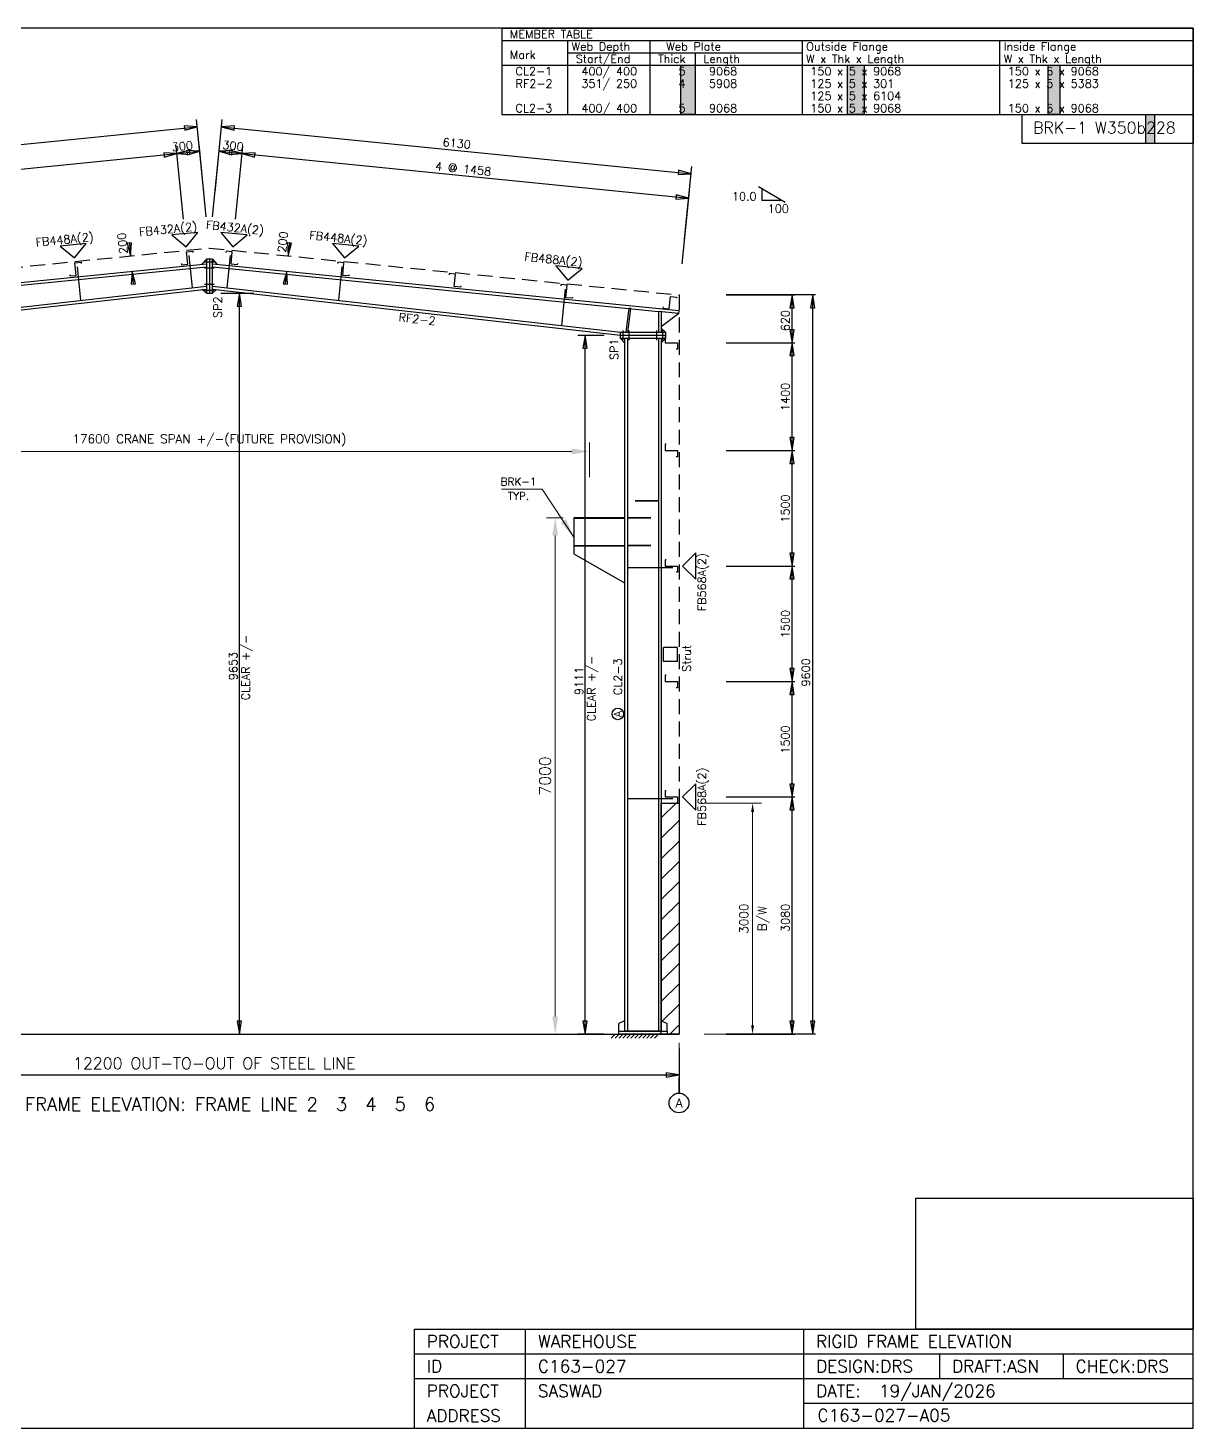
# Model space of a CAD drawing. Extents: x 0 to 25715, y 0 to 18184.
# Drawn here: x 10580 to 25715, y 0 to 18184 of the extents above; entities that cross this region are included whole.
import ezdxf
from ezdxf.enums import TextEntityAlignment as Align

# ---------------------------------------------------------------- set-up
doc = ezdxf.new("R2010")
doc.units = 0
doc.header["$MEASUREMENT"] = 0
doc.linetypes.add('CONTIN', pattern=[0])
doc.linetypes.add('DASHED', pattern=[291.58, 194.39, -97.19])
doc.layers.get('0').update_dxf_attribs({"linetype": 'CONTIN'})
doc.layers.get('Defpoints').update_dxf_attribs({"linetype": 'CONTINUOUS'})
for name, color, linetype in [('1', 7, 'CONTIN'), ('10', 10, 'CONTIN'), ('11', 7, 'CONTIN'), ('12', 6, 'CONTIN'), ('13', 1, 'CONTIN'), ('14', 7, 'CONTIN'), ('15', 7, 'CONTIN'), ('2', 6, 'CONTIN'), ('22', 7, 'CONTIN'), ('26', 7, 'CONTIN'), ('3', 7, 'CONTIN'), ('5', 5, 'DASHED')]:
    doc.layers.add(name, color=color, linetype=linetype)
doc.styles.add('SIMPLEX', font='SIMPLEX')
doc.dimstyles.new('FOR D', dxfattribs={"dimscale": 114, "dimtxt": 2, "dimasz": 2, "dimexe": 1, "dimexo": 1, "dimgap": 1, "dimtad": 1, "dimdec": 0, "dimzin": 0, "dimdsep": 46, "dimtxsty": 'SIMPLEX', "dimcen": 1, "dimclrd": 6, "dimclre": 6, "dimclrt": 7, "dimadec": 0, "dimazin": 0, "dimtfac": 1, "dimtdec": 0, "dimtofl": 0, "dimtmove": 0, "dimatfit": 3, "dimfxl": 1, "dimtolj": 1, "dimtzin": 0, "dimlwd": 0, "dimlwe": 0, "dimarcsym": 1})
doc.dimstyles.new('FOR PLAN', dxfattribs={"dimscale": 115, "dimtxt": 2, "dimasz": 2, "dimexe": 1.5, "dimexo": 0.75, "dimgap": 0.9, "dimtad": 1, "dimdec": 0, "dimzin": 0, "dimdsep": 46, "dimtxsty": 'SIMPLEX', "dimcen": 0.09, "dimclrd": 6, "dimclre": 6, "dimclrt": 7, "dimadec": 0, "dimazin": 0, "dimtfac": 1, "dimtdec": 0, "dimtmove": 0, "dimatfit": 3, "dimfxl": 1, "dimtolj": 1, "dimtzin": 0, "dimlwd": 0, "dimlwe": 0, "dimarcsym": 0})
picture_1 = doc.add_image_def('image1.png', size_in_pixel=(129, 61))

# ---------------------------------------------------------------- blocks, each defined once
blk = doc.blocks.new('RF2TBL')
for p, q in [((-8980.791, 0), (-8980.791, -1122.5989)), ((-8980.791, 0), (0, 0)), ((0, 0), (0, -1122.5989)), ((-8980.791, -160.37128), (0, -160.37128)), ((-8980.791, -160.37128), (-8980.791, -1122.5989)), ((-8980.791, -160.37128), (-8980.791, -1122.5989)), ((-8980.791, -160.37128), (-8980.791, -1122.5989)), ((-8125.4775, -160.37128), (-8125.4775, -1122.5989)), ((-7056.3359, -160.37128), (-7056.3359, -1122.5989)), ((-5078.4233, -160.37128), (-5078.4233, -1122.5989)), ((-2512.4829, -160.37128), (-2512.4829, -1122.5989)), ((-8125.4775, -320.74255), (-5078.4233, -320.74255)), ((-6468.3076, -320.74255), (-6468.3076, -1122.5989)), ((-8980.791, -481.11383), (0, -481.11383)), ((-8980.791, -1122.5989), (0, -1122.5989)), ((-8980.791, -1122.5989), (0, -1122.5989))]:
    blk.add_line(p, q)
at = {"layer": '14', "style": 'SIMPLEX'}
for s, p in [('MEMBER TABLE', (-8873.877, -133.64273)), ('Mark', (-8873.877, -400.92825)), ('Web Depth', (-8072.021, -294.01404)), ('Start/End', (-8018.563, -454.38528)), ('Thick', (-6949.4214, -454.38528)), ('Web Plate', (-6842.5078, -294.01404)), ('Length', (-6361.3936, -454.38528)), ('W x Thk x Length', (-5024.9663, -454.38528)), ('Outside Flange', (-5024.9663, -294.01404)), ('W x Thk x Length', (-2459.0259, -454.38528)), ('Inside Flange', (-2459.0259, -294.01404))]:
    blk.add_text(s, height=106.914185, dxfattribs=at).set_placement(p)
at = {"layer": '26', "style": 'SIMPLEX'}
for s, p in [(' CL2-1', (-8873.8779, -614.75653)), (' 400/ 400', (-8018.564, -614.75653)), ('    5', (-7002.8794, -614.75653)), (' 9068', (-6361.394, -614.75653)), ('150 x 5 x 9068', (-4971.5098, -614.75653)), ('150 x 6 x 9068', (-2405.5693, -614.75653)), (' RF2-2', (-8873.8779, -775.12787)), (' 351/ 250', (-8018.564, -775.12787)), ('    4', (-7002.8794, -775.12787)), (' 5908', (-6361.394, -775.12787)), ('125 x 5 x 301', (-4971.5098, -775.12787)), ('125 x 5 x 5383', (-2405.5693, -775.12787)), ('125 x 5 x 6104', (-4971.5098, -935.49915)), (' CL2-3', (-8873.8779, -1095.8704)), (' 400/ 400', (-8018.564, -1095.8704)), ('    5', (-7002.8794, -1095.8704)), (' 9068', (-6361.394, -1095.8704)), ('150 x 5 x 9068', (-4971.5098, -1095.8704)), ('150 x 6 x 9068', (-2405.5693, -1095.8704))]:
    blk.add_text(s, height=106.914185, dxfattribs=at).set_placement(p)
blk = doc.blocks.new('ZCOL')
for p, q in [((10.2, 0), (0, 0)), ((0, 0), (0, -25.4)), ((10.2, -2.5), (10.2, 0)), ((-10.2, -25.4), (-10.2, -22.9)), ((0, -25.4), (-10.2, -25.4))]:
    blk.add_line(p, q)
blk = doc.blocks.new('MARKER')
for p, q in [((171.062698, 171.062698), (-171.0627, 171.062698)), ((-171.0627, 171.062698), (0, 0)), ((0, 0), (171.062698, 171.062698))]:
    blk.add_line(p, q)
blk = doc.blocks.new('ARROWF')
for p, q in [((0, 0), (-167, 28)), ((-167, 28), (-167, -28)), ((-167, -28), (0, 0))]:
    blk.add_line(p, q)
blk = doc.blocks.new('*D37')
at = {"color": 6, "linetype": 'Continuous', "lineweight": 0}
for p, q in [((19366, 8116), (20107, 8116)), ((19993, 8002), (19993, 5230)), ((19366, 5116), (20107, 5116))]:
    blk.add_line(p, q, dxfattribs=at)
at = {"color": 6, "linetype": 'Continuous'}
for points in [[(20012, 8002), (19974, 8002), (19993, 8116)], [(19974, 5230), (20012, 5230), (19993, 5116)]]:
    blk.add_solid(points, dxfattribs=at)
at = {"layer": 'Defpoints', "color": 0, "linetype": 'Continuous'}
for p in [(19252, 8116), (19252, 5116), (19993, 5116)]:
    blk.add_point(p, dxfattribs=at)
at = {"color": 7, "linetype": 'Continuous', "char_height": 114, "attachment_point": 5, "rotation": 90, "style": 'SIMPLEX'}
for s, insert in [('\\A1;3000 ', (19879, 6616)), ('B/W', (20137, 6616))]:
    blk.add_mtext(s, dxfattribs=dict(at, insert=insert))
blk = doc.blocks.new('*D38')
at = {"color": 6, "linetype": 'Continuous', "lineweight": 0}
for p, q in [((8002, 12350), (8002, 12798)), ((17873, 12350), (17873, 12798)), ((8230, 12684), (17645, 12684))]:
    blk.add_line(p, q, dxfattribs=at)
at = {"color": 6, "linetype": 'Continuous'}
for points in [[(8230, 12722), (8230, 12646), (8002, 12684)], [(17645, 12646), (17645, 12722), (17873, 12684)]]:
    blk.add_solid(points, dxfattribs=at)
at = {"layer": 'Defpoints', "color": 0, "linetype": 'Continuous'}
for p in [(17873, 12684), (8002, 12236), (17873, 12236)]:
    blk.add_point(p, dxfattribs=at)
at = {"color": 7, "linetype": 'Continuous', "insert": (12937, 12828), "char_height": 114, "attachment_point": 5, "style": 'SIMPLEX'}
blk.add_mtext('\\A1;17600 CRANE SPAN +/-(FUTURE PROVISION)', dxfattribs=at)
blk = doc.blocks.new('*D39')
at = {"color": 6, "linetype": 'Continuous', "lineweight": 0}
for p, q in [((17533, 11822), (17315, 11822)), ((17429, 11594), (17429, 5344)), ((17499, 5116), (17315, 5116))]:
    blk.add_line(p, q, dxfattribs=at)
at = {"color": 6, "linetype": 'Continuous'}
for points in [[(17467, 11594), (17391, 11594), (17429, 11822)], [(17391, 5344), (17467, 5344), (17429, 5116)]]:
    blk.add_solid(points, dxfattribs=at)
at = {"layer": 'Defpoints', "color": 0, "linetype": 'Continuous'}
for p in [(17647, 11822), (17429, 5116), (17613, 5116)]:
    blk.add_point(p, dxfattribs=at)
at = {"color": 7, "linetype": 'Continuous', "insert": (17298, 8469), "char_height": 148.2, "attachment_point": 5, "rotation": 90, "style": 'SIMPLEX'}
blk.add_mtext('\\A1;7000', dxfattribs=at)

msp = doc.modelspace()

# ---------------------------------------------------------------- hatches: boundary and pattern name
at = {"linetype": 'Continuous'}
h = msp.add_hatch(color=256, dxfattribs=at)
h.dxf.hatch_style = 1
h.paths.add_polyline_path([(21224.1, 17702.7), (21441, 17702.7), (21441, 17061.2), (21224.1, 17061.2)])
h.paths.add_polyline_path([(19059.3, 17702.7), (19246.2, 17702.7), (19246.2, 17061.2), (19059.3, 17061.2)])
h.paths.add_polyline_path([(23832.6, 17702.7), (23982.5, 17702.7), (23982.5, 17061.2), (23832.6, 17061.2)])
h.paths.add_polyline_path([(25103.4, 17061.2), (25216, 17061.2), (25216, 16683.4), (25103.4, 16683.4)])
h = msp.add_hatch(dxfattribs=at)
h.set_pattern_fill('ANSI31', color=1, scale=1500)
h.set_pattern_definition([(45, (-419.6, -165.93), (-132.5825, 132.5825), [])])
h.paths.add_polyline_path([(18807.4, 8116), (18807.4, 5116), (19037.4, 5116), (19037.4, 8116)])
h.paths.add_polyline_path([(6837.4, 8116), (6837.4, 5116), (7067.4, 5116), (7067.4, 8116)])

# ---------------------------------------------------------------- linework, layer by layer
at = {"color": 6, "linetype": 'Continuous', "lineweight": 0}
msp.add_line((19037.4, 5002), (19037.4, 4427.2), dxfattribs=at)
for p, q in [((25714.5, 0), (25714.5, 1685.8)), ((15599.5, 0), (15599.5, 1284.4)), ((15599.5, 1284.4), (25714.5, 1284.4)), ((17044.5, 0), (17044.5, 1284.4)), ((20657, 0), (20657, 1284.4)), ((15599.5, 963.3), (25714.5, 963.3)), ((22423.1, 963.3), (22423.1, 642.2)), ((24028.7, 963.3), (24028.7, 642.2)), ((15599.5, 642.2), (25714.5, 642.2)), ((20657, 321.1), (25714.5, 321.1)), ((15599.5, 0), (25714.5, 0))]:
    msp.add_line(p, q)
at = {"linetype": 'Continuous'}
for points in [[(19059.3, 17702.7), (19246.2, 17702.7), (19246.2, 17061.2), (19059.3, 17061.2)], [(21224.1, 17702.7), (21441, 17702.7), (21441, 17061.2), (21224.1, 17061.2)], [(23832.6, 17702.7), (23982.5, 17702.7), (23982.5, 17061.2), (23832.6, 17061.2)], [(23493.7, 17061.2), (25714.5, 17061.2), (25714.5, 16683.4), (23493.7, 16683.4)], [(25103.4, 17061.2), (25216, 17061.2), (25216, 16683.4), (25103.4, 16683.4)], [(18807.4, 8116), (19037.4, 8116), (19037.4, 5116), (18807.4, 5116)]]:
    msp.add_lwpolyline(points, close=True, dxfattribs=at)
at = {"layer": '1'}
for p, q in [((6837.4, 14515), (12899.3, 15121.2)), ((12669.2, 15227.4), (12711, 14810)), ((13000.9, 15142.1), (12873.9, 15142.1)), ((12899.3, 15180.2), (12899.3, 14738)), ((12975.5, 15180.2), (12899.3, 15180.2)), ((12937.4, 15180.2), (12937.4, 14738)), ((12975.5, 14738), (12975.5, 15180.2)), ((12975.5, 15121.2), (19037.4, 14515)), ((13205.6, 15227.4), (13163.9, 14810)), ((7105.5, 14503.5), (12899.3, 15082.9)), ((11218.9, 15082.4), (11262.4, 14647)), ((13000.9, 15065.9), (12873.9, 15065.9)), ((12975.5, 15082.9), (18769.3, 14503.5)), ((14656, 15082.4), (14612.5, 14647)), ((7556.3, 14229.9), (12899.3, 14831.2)), ((7556.3, 14191.6), (12899.3, 14792.9)), ((13000.9, 14852.3), (12873.9, 14852.3)), ((13000.9, 14776.1), (12873.9, 14776.1)), ((12899.3, 14738), (12975.5, 14738)), ((12975.5, 14831.2), (18318.5, 14229.9)), ((12975.5, 14792.9), (18318.5, 14191.6)), ((17556.7, 14792.3), (17509.6, 14320.9)), ((18385.9, 14542.4), (18348.7, 14232.7)), ((18373.9, 14229.6), (18411.1, 14539.4)), ((18411.1, 14539.4), (18385.9, 14542.4)), ((19033.6, 14477.1), (18769.3, 14503.5)), ((18769.3, 14503.5), (18769.3, 14229.9)), ((18807.4, 14499.7), (18807.4, 14229.9)), ((19033.6, 14477.1), (18807.4, 14300.3)), ((19033.6, 14477.1), (19037.4, 14515)), ((18864.6, 14229.9), (18274.1, 14229.9)), ((18274.1, 14229.9), (18274.1, 14153.7)), ((18864.6, 14191.8), (18274.1, 14191.8)), ((18312.2, 14128.3), (18312.2, 14255.3)), ((18318.5, 14229.9), (18318.5, 14229.9)), ((18388.4, 14128.3), (18388.4, 14255.3)), ((18750.3, 14128.3), (18750.3, 14255.3)), ((18826.5, 14128.3), (18826.5, 14255.3)), ((18864.6, 14153.7), (18864.6, 14229.9)), ((18274.1, 14153.7), (18864.6, 14153.7)), ((18331.2, 14153.7), (18331.2, 5154.1)), ((18369.3, 14153.7), (18369.3, 5154.1)), ((18769.3, 14153.7), (18769.3, 5154.1)), ((18807.4, 14153.7), (18807.4, 5154.1)), ((18769.3, 12042.2), (18469.3, 12042.2)), ((18769.3, 12042.2), (18469.3, 12042.2)), ((18769.3, 12036.2), (18469.3, 12036.2)), ((18769.3, 12036.2), (18469.3, 12036.2)), ((18331.2, 11822.2), (17673.2, 11822.2)), ((18331.2, 11822.2), (17673.2, 11822.2)), ((17673.2, 11822.2), (17673.2, 11456.2)), ((18669.3, 11822.2), (18369.3, 11822.2)), ((18669.3, 11822.2), (18369.3, 11822.2)), ((18331.2, 11814.2), (17673.2, 11814.2)), ((18331.2, 11814.2), (17673.2, 11814.2)), ((18669.3, 11816.2), (18369.3, 11816.2)), ((18669.3, 11816.2), (18369.3, 11816.2)), ((17673.2, 11464.2), (18331.2, 11464.2)), ((17673.2, 11464.2), (18331.2, 11464.2)), ((17673.2, 11456.2), (18331.2, 11456.2)), ((17673.2, 11456.2), (18331.2, 11456.2)), ((17673.2, 11456.2), (17673.2, 11356.2)), ((18669.3, 11462.2), (18369.3, 11462.2)), ((18669.3, 11462.2), (18369.3, 11462.2)), ((18669.3, 11456.2), (18369.3, 11456.2)), ((18669.3, 11456.2), (18369.3, 11456.2)), ((17673.2, 11356.2), (18331.2, 10976.3)), ((18957, 11172.7), (18369.3, 11172.7)), ((18957, 8172.7), (18369.3, 8172.7)), ((18331.2, 5287.9), (18255, 5255.7)), ((18807.4, 5287.9), (18883.6, 5255.7)), ((18255, 5154.1), (18255, 5255.7)), ((18255, 5116), (18255, 5154.1)), ((18255, 5154.1), (18883.6, 5154.1)), ((18883.6, 5116), (18255, 5116)), ((18807.4, 5154.1), (18331.2, 5154.1)), ((18883.6, 5154.1), (18883.6, 5255.7)), ((18883.6, 5154.1), (18883.6, 5116))]:
    msp.add_line(p, q, dxfattribs=at)
at = {"layer": '10'}
for p, q in [((19018.4, 10136.5), (18837.4, 10136.5)), ((18837.4, 9955.5), (18837.4, 10136.5)), ((19018.4, 9955.5), (19018.4, 10136.5)), ((19018.4, 9955.5), (18837.4, 9955.5))]:
    msp.add_line(p, q, dxfattribs=at)
at = {"layer": '12'}
for p, q in [((12598.4, 15701.3), (12504, 16645.2)), ((12896.9, 15731.1), (12802.5, 16675.1)), ((12977.9, 15731.1), (13072.3, 16675.1)), ((13276.5, 15701.3), (13370.9, 16645.2)), ((19077.9, 15121.1), (19172.3, 16065.1)), ((13086, 14738), (13513.6, 14738)), ((19651.8, 14716), (20542.8, 14716)), ((20810.1, 14716), (19651.8, 14716)), ((18066.9, 14191.6), (17724.7, 14191.6)), ((19651.8, 14096), (20542.8, 14096)), ((19651.8, 12696), (20542.8, 12696)), ((19651.8, 11196), (20542.8, 11196)), ((19651.8, 9696), (20542.8, 9696)), ((19651.8, 8196), (20542.8, 8196)), ((13086, 5116), (13513.6, 5116)), ((18066.9, 5116), (17724.7, 5116)), ((19651.8, 5116), (20542.8, 5116)), ((20810.1, 5116), (19651.8, 5116)), ((19037.4, 4929.4), (19037.4, 4501.7)), ((19037.4, 4822.5), (19037.4, 4349.7)), ((19037.4, 4349.7), (19037.4, 4553.1))]:
    msp.add_line(p, q, dxfattribs=at)
at = {"layer": '13'}
msp.add_circle((19037.4, 4221.4), 128.3, dxfattribs=at)
at = {"layer": '2'}
for p, q in [((12865, 16050.3), (12770.6, 16994.2)), ((13009.9, 16050.3), (13104.3, 16994.2)), ((6679.9, 16291.4), (12779.9, 16901.4)), ((13095, 16901.4), (19195, 16291.4)), ((6711.8, 15972.2), (12811.8, 16582.2)), ((13063.1, 16582.2), (19163.1, 15972.2)), ((19109.9, 15440.3), (19204.3, 16384.2)), ((11897.8, 15383.2), (11913.7, 15223.6)), ((13977.1, 15383.2), (13961.1, 15223.6)), ((11949.6, 14865.1), (11933.6, 15024.6)), ((13925.3, 14865.1), (13941.2, 15024.6)), ((13327, 5116), (13327, 14738)), ((20507.1, 5116), (20507.1, 14716)), ((20774.4, 5116), (20774.4, 14716)), ((17818, 5116), (17818, 14191.6)), ((6837.4, 5116), (19037.4, 5116)), ((18155.5, 5116), (18807.4, 5116)), ((18155.5, 5064.7), (18206.8, 5116)), ((18206.8, 5064.7), (18258.1, 5116)), ((18258.1, 5064.7), (18309.5, 5116)), ((18309.5, 5064.7), (18360.8, 5116)), ((18360.8, 5064.7), (18412.1, 5116)), ((18412.1, 5064.7), (18463.4, 5116)), ((18463.4, 5064.7), (18514.7, 5116)), ((18514.7, 5064.7), (18566.1, 5116)), ((18566.1, 5064.7), (18617.4, 5116)), ((18617.4, 5064.7), (18668.7, 5116)), ((18668.7, 5064.7), (18720, 5116)), ((18720, 5064.7), (18771.3, 5116)), ((6837.4, 4586.6), (19037.4, 4586.6))]:
    msp.add_line(p, q, dxfattribs=at)
at = {"layer": '22'}
for p, q in [((25714.5, 18183.8), (0, 18183.8)), ((25714.5, 0), (25714.5, 18183.8)), ((0, 0), (25714.5, 0))]:
    msp.add_line(p, q, dxfattribs=at)
at = {"layer": '3'}
for p, q in [((20416.6, 15918.9), (20068.5, 16119.9)), ((20112.9, 16094.3), (20112.9, 15944.6)), ((20372.2, 15944.6), (20112.9, 15944.6)), ((12899.3, 15180.2), (12840.7, 15115.3)), ((12975.5, 15180.2), (13034.2, 15115.3)), ((12899.3, 14738), (12844.8, 14786.7)), ((12975.5, 14738), (13030.1, 14786.7)), ((18864.6, 14229.9), (18807.4, 14287)), ((18274.1, 14153.7), (18331.2, 14096.5)), ((18864.6, 14153.7), (18807.4, 14096.5))]:
    msp.add_line(p, q, dxfattribs=at)
msp.add_circle((18242.1, 9274.4), 74.8, dxfattribs=at)
at = {"layer": '5'}
for p, q in [((6837.4, 14716), (12937.4, 15326)), ((12937.4, 15326), (19037.4, 14716)), ((19037.4, 14716), (19037.4, 8116))]:
    msp.add_line(p, q, dxfattribs=at)

# ---------------------------------------------------------------- block references
msp.add_blockref('RF2TBL', (25714.5, 18183.8))
at = {"layer": '10'}
for p, xscale, yscale, zscale, rotation in [((12656.9, 15116.1), -8, -6.374015799999999, -6.374015799999999, 5.710592720000001), ((13217.9, 15116.1), 8, -6.374015799999999, -6.374015799999999, 354.2894072), ((11206.5, 14971.1), -8, -6.374015799999999, -6.374015799999999, 5.710592720000001), ((14668.3, 14971.1), 8, -6.374015799999999, -6.374015799999999, 354.2894072), ((16118.7, 14826), 8, -6.374015799999999, -6.374015799999999, 354.2894072), ((17569, 14681), 8, -6.374015799999999, -6.374015799999999, 354.2894072), ((18909.6, 14536.7), -8, -6.374009099999999, -6.374009099999999, 354.2894072), ((18856.5, 14096), -7.999999999999999, -6.374015799999999, -6.374015799999999, 270.000015), ((18856.5, 12696), -7.999999999999999, -6.374015799999999, -6.374015799999999, 270.000015), ((18856.5, 11196), -7.999999999999999, -6.374015799999999, -6.374015799999999, 270.000015), ((18856.5, 9696), -7.999999999999999, -6.374015799999999, -6.374015799999999, 270.000015), ((18856.5, 8196), -7.999999999999999, -6.374015799999999, -6.374015799999999, 270.000015)]:
    msp.add_blockref('ZCOL', p, dxfattribs=dict(at, xscale=xscale, yscale=yscale, zscale=zscale, rotation=rotation))
at = {"layer": '2'}
for p, rotation in [((12779.9, 16901.4), 5.71059272), ((13095, 16901.4), 174.289413), ((12513.3, 16552.4), 5.71059272), ((12513.3, 16552.4), 185.710587), ((12811.8, 16582.2), 5.71059272), ((13063.1, 16582.2), 174.289413), ((13361.6, 16552.4), 354.2894072), ((13361.6, 16552.4), 174.289413), ((19195, 16291.4), 354.2894072), ((19163.1, 15972.2), 354.2894072), ((11913.7, 15223.6), 275.710602), ((13961.1, 15223.6), 264.289398), ((11933.6, 15024.6), 95.7105942), ((13941.2, 15024.6), 84.2894058), ((13327, 14738), 90), ((20507.1, 14716), 90), ((20774.4, 14716), 90), ((17818, 14191.6), 90), ((20507.1, 14096), 270), ((20507.1, 14096), 90), ((20507.1, 12696), 270), ((20507.1, 12696), 90), ((20507.1, 11196), 270), ((20507.1, 11196), 90), ((20507.1, 9696), 270), ((20507.1, 9696), 90), ((20507.1, 8196), 270), ((20507.1, 8196), 90), ((13327, 5116), 270), ((17818, 5116), 270), ((20507.1, 5116), 270), ((20507.1, 5116), 270), ((20774.4, 5116), 270)]:
    msp.add_blockref('ARROWF', p, dxfattribs=dict(at, rotation=rotation))
msp.add_blockref('ARROWF', (19037.4, 4586.6), dxfattribs=at)
at = {"layer": '3'}
for p, rotation in [((12634.3, 15342.6), 5.71059272), ((13240.6, 15342.6), 354.2894072), ((11183.9, 15197.6), 5.71059272), ((14691, 15197.6), 354.2894072), ((17591.7, 14907.5), 354.2894072), ((19084.1, 11196), 270.000015), ((19084.1, 8196), 270.000015)]:
    msp.add_blockref('MARKER', p, dxfattribs=dict(at, rotation=rotation))

# ---------------------------------------------------------------- texts
at = {"color": 7, "linetype": 'ByBlock', "lineweight": 0, "char_height": 100, "attachment_point": 5, "style": 'SIMPLEX'}
for s, insert in [('\\A1;BRK-1', (16952.8, 12292.7)), ('\\A1;TYP.', (16952.8, 12103.5))]:
    msp.add_mtext(s, dxfattribs=dict(at, insert=insert))
at = {"layer": '11', "style": 'SIMPLEX'}
for s, p in [('BRK-1 W350b228', (23637.8, 16814.4)), ('12200 OUT-TO-OUT OF STEEL LINE', (11165.5, 4662))]:
    msp.add_text(s, height=150, dxfattribs=at).set_placement(p)
for s, rotation, p in [('6130', 354.28941, (15962.3, 16650.4)), ('300', 5.71059, (12453.7, 16582.2)), ('300', 354.28941, (13102.1, 16614.1)), ('4 @ 1458', 354.28941, (15867, 16337.6)), ('200', 95.71059, (11874.7, 15255.6)), ('200', 84.28941, (13929.2, 15262.7)), ('620', 90.00021, (20471.5, 14245.6)), ('1400', 90.00021, (20471.5, 13208.9)), ('1500', 90.00021, (20471.5, 11758.9)), ('1500', 90.00021, (20471.5, 10258.9)), ('CLEAR +/-', 90, (13460.6, 9451.2)), ('9653', 90, (13300.3, 9713.2)), ('CLEAR +/-', 90, (17951.7, 9178)), ('9111', 90, (17791.3, 9520.1)), ('9600', 90.00021, (20738.8, 9630.9)), ('1500', 90.00021, (20471.5, 8758.9)), ('3080', 90.00021, (20471.5, 6442.2))]:
    msp.add_text(s, height=106.91, rotation=rotation, dxfattribs=at).set_placement(p)
at = {"layer": '13', "style": 'SIMPLEX'}
msp.add_text('A', height=115.5, dxfattribs=at).set_placement((19037.4, 4221.4), align=Align.MIDDLE_CENTER)
at = {"layer": '14', "style": 'SIMPLEX'}
for s, height, p in [('PROJECT', 160.56, (15760.1, 1043.6)), ('WAREHOUSE', 160.56, (17205.1, 1043.6)), ('RIGID FRAME ELEVATION', 160.555, (20817.6, 1043.6)), ('ID', 160.56, (15760.1, 722.5)), ('C163-027', 160.56, (17205.1, 722.5)), ('DESIGN:DRS', 160.56, (20817.6, 722.5)), ('DRAFT:ASN', 160.56, (22583.7, 722.5)), ('CHECK:DRS', 160.56, (24189.2, 722.5)), ('PROJECT', 160.56, (15760.1, 401.4)), ('SASWAD', 160.56, (17205.1, 401.4)), ('DATE:', 160.56, (20817.6, 401.4)), ('19/JAN/2026', 160.555, (21636.4, 401.4)), ('ADDRESS', 160.56, (15760.1, 80.3)), ('C163-027-A05', 160.555, (20835.6, 84.6))]:
    msp.add_text(s, height=height, dxfattribs=at).set_placement(p)
at = {"layer": '15', "style": 'SIMPLEX'}
msp.add_text('RIGID FRAME ELEVATION: FRAME LINE 2  3  4  5  6', height=171.063, dxfattribs=at).set_placement((12857.2, 4121.1), align=Align.CENTER)
at = {"layer": '3', "style": 'SIMPLEX'}
for s, p in [('  10.0', (19578.4, 15944.6)), ('100', (20189.1, 15784.2))]:
    msp.add_text(s, height=106.91, dxfattribs=at).set_placement(p)
for s, height, rotation, p in [('FB432A(2)', 106.91, 5.71059, (12029.6, 15479.8)), ('FB432A(2)', 106.91, 354.28941, (12887.8, 15575.6)), ('FB448A(2)', 106.91, 5.71059, (10685.6, 15345.4)), ('FB448A(2)', 106.91, 354.28941, (14231.8, 15441.2)), ('FB488A(2)', 106.91, 354.28941, (17026.2, 15161.7)), ('SP2', 106.91, 90, (13097.8, 14417.2)), (' RF2-2', 106.91, 353.57895, (15317.7, 14385.8)), ('SP1', 106.91, 90, (18247.4, 13871.1)), ('FB568A(2)', 106.91, 90.00002, (19387.7, 10608)), ('Strut', 106.91, 90.00002, (19191, 9821.9)), (' CL2-3', 106.91, 89.99987, (18295.6, 9445.4)), ('A', 106.9, 89.99987, (18295.6, 9231.6)), ('FB568A(2)', 106.91, 90.00002, (19387.7, 7821.8))]:
    msp.add_text(s, height=height, rotation=rotation, dxfattribs=at).set_placement(p)

# ---------------------------------------------------------------- dimensions: what is measured, and where the dimension line sits
at = {"linetype": 'Continuous'}
dim = msp.add_linear_dim(base=(17873.2, 12684.2), p1=(8001.6, 12236.2), p2=(17873.2, 12236.2), text='17600 CRANE SPAN +/-(FUTURE PROVISION)', dimstyle='FOR D', override={"dimtxt": 1, "dimgap": 0.5, "dimtxsty": 'SIMPLEX'}, dxfattribs=at)
dim.commit()
dim.dimension.update_dxf_attribs({"geometry": '*D38', "text_midpoint": (12937.4, 12828.1)})
for base, p1, p2, text, override, picture, middle in [((17429, 5116), (17646.9, 11822.2), (17613.3, 5116), '7000', {"dimtxt": 1.3, "dimgap": 0.5, "dimtxsty": 'SIMPLEX'}, '*D39', (17297.9, 8469.1)), ((19993.2, 5116), (19251.7, 8116), (19251.7, 5116), '<> \\XB/W', {"dimtxt": 1, "dimasz": 1, "dimgap": 0.5, "dimtxsty": 'SIMPLEX'}, '*D37', (19993.2, 6616))]:
    dim = msp.add_linear_dim(base=base, p1=p1, p2=p2, angle=90, text=text, dimstyle='FOR D', override=override, dxfattribs=at)
    dim.commit()
    dim.dimension.update_dxf_attribs({"geometry": picture, "text_midpoint": middle})

# ---------------------------------------------------------------- pictures from other files: only their frames are drawn
image = msp.add_image(picture_1, insert=(22113.5, 1284.4), size_in_units=(3601, 1702.8), dxfattribs=at)
image.dxf.flags = 7

# ---------------------------------------------------------------- leaders
at = {"linetype": 'ByBlock', "lineweight": 0}
msp.add_leader([(17673.2, 11572.5), (17261.5, 12193.8), (16732.3, 12193.8)], dimstyle='FOR PLAN', override={"dimscale": 250, "dimasz": 1}, dxfattribs=at)

doc.saveas('drawing.dxf')
